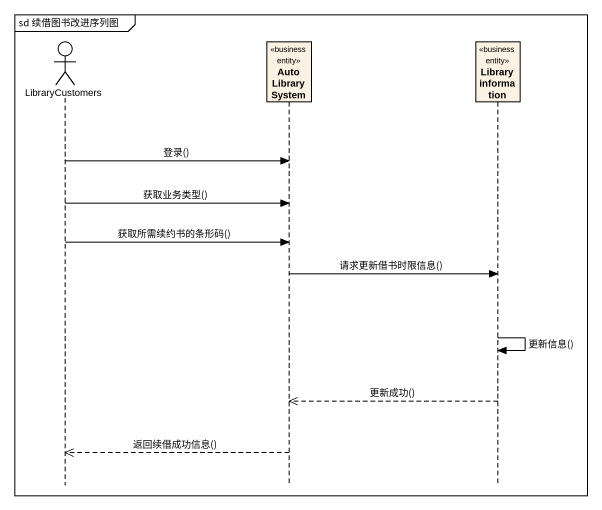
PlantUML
@startuml
mainframe sd 续借图书改进序列图
hide footbox
actor LibraryCustomers
participant "Auto LibrarySystem" as Auto_LibrarySystem <<business entity>>
participant "Library information" as Library_information <<business entity>>

LibraryCustomers -> Auto_LibrarySystem : 登录()
LibraryCustomers -> Auto_LibrarySystem : 获取业务类型()
LibraryCustomers -> Auto_LibrarySystem : 获取所需续约书的条形码()
Auto_LibrarySystem -> Library_information : 请求更新借书时限信息()
Library_information -> Library_information : 更新信息()
Library_information -->> Auto_LibrarySystem : 更新成功()
Auto_LibrarySystem -->> LibraryCustomers : 返回续借成功信息()
@enduml
